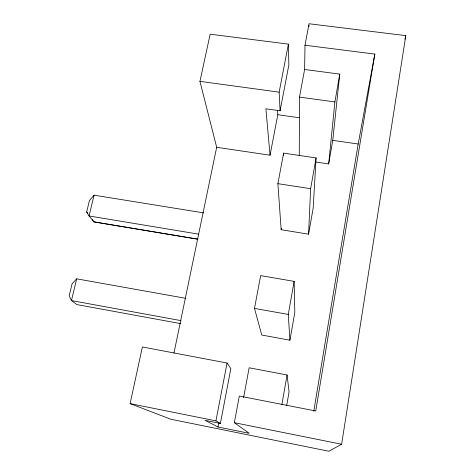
<?xml version="1.0" encoding="UTF-8"?>
<svg xmlns="http://www.w3.org/2000/svg" width="475" height="475" viewBox="0 0 475 475"><rect width="100%" height="100%" fill="white"/><g stroke="black" fill="none" stroke-linecap="round" stroke-linejoin="round"><path stroke-width="0.71" d="M299.262 155.883L299.476 97.09L304.612 69.487L305.003 45.226L309.029 23.75L405.816 35.637L341.626 444.238L328.86 451.25L170.768 419.223L130.108 403.613L142.381 346.97L227.062 363.025L230.856 368.636L220.388 423.433L205.046 420.345L218.025 427.007L249.25 433.325L234.341 422.697L239.329 396.043L315.738 410.982L374.834 54.091L305.003 45.226M308.952 26.695L308.988 25.222M308.584 234.175L310.62 188.7L316.089 157.926L283.617 153.128L277.887 183.665L281.164 229.716L308.584 234.175L313.185 208.026L316.089 157.926M315.75 162.011L328.67 163.928L334.893 101.935L339.767 74.112L304.612 69.487M328.67 163.928L332.767 140.357L339.767 74.112M313.785 411.237L358.174 144.02L374.834 54.091M286.704 405.412L289.067 391.804L287.072 374.983L249.138 367.787L243.58 397.676M289.916 340.201L294.803 312.449L294.144 281.372L260.644 275.619L254.493 308.406L261.767 335.047L289.916 340.201L288.266 314.426L294.144 281.372M281.907 404.492L287.072 374.983M281.164 229.716L281.432 228.273M218.025 427.007L218.856 422.655M270.055 155.218L265.893 108.805L280.096 110.794L288.865 64.861L288.39 44.133L210.164 34.188L199.939 81.35L216.677 147.286L270.055 155.218L277.804 114.73L277.548 110.295M220.388 423.433L215.935 420.874L227.062 363.025M280.096 110.794L279.152 92.156L288.39 44.133M173.969 353.032L216.677 147.286M203.597 212.877L94.056 195.172L89.062 215.977L93.979 221.908L197.802 239.151M185.256 298.235L76.683 278.831L71.476 300.574L76.908 304.594L180.589 323.617M198.746 234.169L89.062 215.977L86.676 211.993L89.448 200.509L94.056 195.172M404.92 39.235L405.816 35.637M76.683 278.831L72.069 283.836L69.184 295.836L71.476 300.574L180.945 320.619M199.939 81.35L279.152 92.156M299.476 97.09L334.893 101.935M277.804 114.73L299.47 117.776M332.767 140.357L358.174 144.02M277.887 183.665L310.62 188.7M93.937 221.861L197.855 239.204M254.493 308.406L288.266 314.426M234.341 422.697L341.626 444.238M130.108 403.613L215.935 420.874M86.676 211.993L87.566 213.067M92.293 219.48L93.979 221.908M283.617 153.128L283.717 155.325"/></g></svg>
